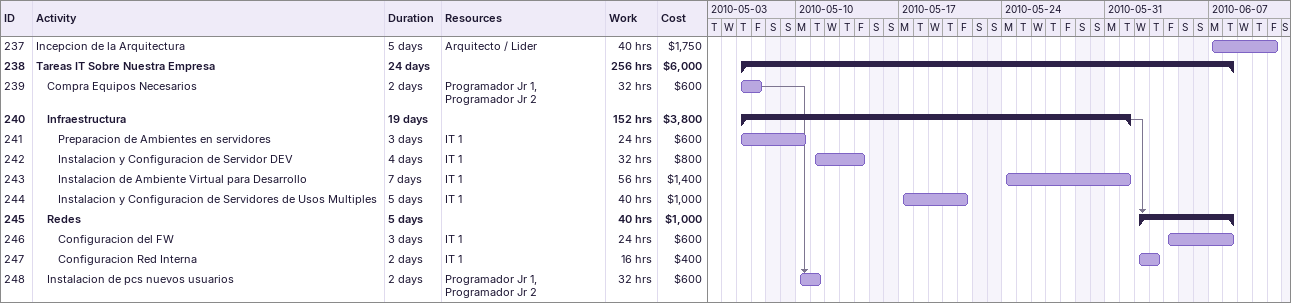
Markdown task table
| ID | Level | Task | Duration | Start | Finish | Predecessors | Resources | Work (h) | Cost ($) |
|---|---|---|---|---|---|---|---|---|---|
| 237 | 1 | Incepcion de la Arquitectura | 5d | 2010-06-07 | 2010-06-11 |  | Arquitecto / Lider | 40 | 1750 |
| 238 | 1 | **Tareas IT Sobre Nuestra Empresa** | 24d | 2010-05-06 | 2010-06-08 |  |  | 256 | 6000 |
| 239 | 2 | Compra Equipos Necesarios | 2d | 2010-05-06 | 2010-05-07 |  | Programador Jr 1, Programador Jr 2 | 32 | 600 |
| 240 | 2 | **Infraestructura** | 19d | 2010-05-06 | 2010-06-01 |  |  | 152 | 3800 |
| 241 | 3 | Preparacion de Ambientes en servidores | 3d | 2010-05-06 | 2010-05-10 |  | IT 1 | 24 | 600 |
| 242 | 3 | Instalacion y Configuracion de Servidor DEV | 4d | 2010-05-11 | 2010-05-14 |  | IT 1 | 32 | 800 |
| 243 | 3 | Instalacion de Ambiente Virtual para Desarrollo | 7d | 2010-05-24 | 2010-06-01 |  | IT 1 | 56 | 1400 |
| 244 | 3 | Instalacion y Configuracion de Servidores de Usos Multiples | 5d | 2010-05-17 | 2010-05-21 |  | IT 1 | 40 | 1000 |
| 245 | 2 | **Redes** | 5d | 2010-06-02 | 2010-06-08 | 240 |  | 40 | 1000 |
| 246 | 3 | Configuracion del FW | 3d | 2010-06-04 | 2010-06-08 |  | IT 1 | 24 | 600 |
| 247 | 3 | Configuracion Red Interna | 2d | 2010-06-02 | 2010-06-03 |  | IT 1 | 16 | 400 |
| 248 | 2 | Instalacion de pcs nuevos usuarios | 2d | 2010-05-10 | 2010-05-11 | 239 | Programador Jr 1, Programador Jr 2 | 32 | 600 |
